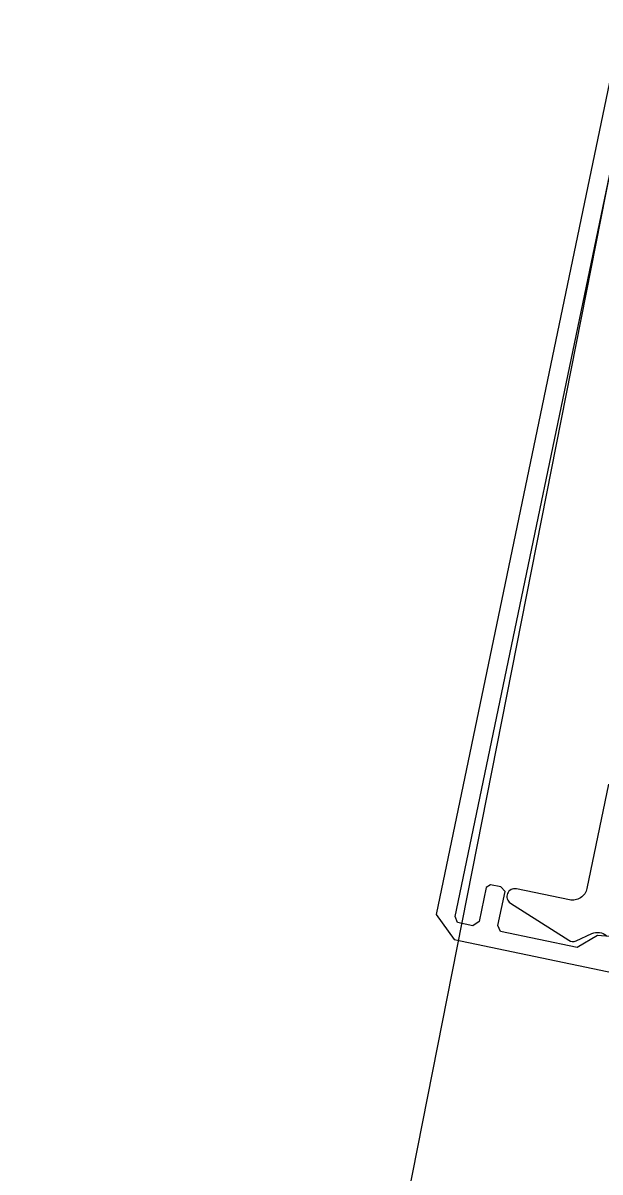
# Model space of a CAD drawing. Header units: millimetres. Extents: x -314343 to 8741575, y 21428 to 162031.
# Drawn here: x -214832.2 to -214792, y 120139.2 to 120219.4 of the extents above; entities that cross this region are included whole.
import ezdxf
from ezdxf import colors
from ezdxf.entities.mleader import LeaderData, LeaderLine
from ezdxf.math import Vec2, Vec3

# ---------------------------------------------------------------- set-up
doc = ezdxf.new("R2010")
doc.units = ezdxf.units.MM
doc.header["$MEASUREMENT"] = 0
doc.layers.get('0').update_dxf_attribs({"color": 250, "lineweight": 9})
for name, color, linetype, lineweight in [('АР_Навесной фасад', 147, 'Continuous', 5), ('АР_Перегородки витражные', 152, 'Continuous', 13), ('АР_Сущ Несущая стена', 216, 'Continuous', 30)]:
    doc.layers.add(name, color=color, linetype=linetype, lineweight=lineweight)
for name, color, linetype in [('ТХ_привязки ЭО', 222, 'Continuous'), ('ТХ_привязки_ВК', 82, 'Continuous'), ('ТХ_привязки_ОВ', 200, 'Continuous')]:
    doc.layers.add(name, color=color, linetype=linetype)
doc.styles.add('Standart Arial', font='arial.ttf', dxfattribs={"width": 0.7, "height": 250})

# ---------------------------------------------------------------- blocks, each defined once
blk = doc.blocks.new('стойка витр.')
at = {"lineweight": 0, "ltscale": 100, "transparency": 33554687}
for points in [[(-91.4479567084054, -1.960141251613095), (-69.79711318280897, -59.05493725829001), (-67.79633972485317, -59.86096016635565), (-55.14222276612418, -55.06240889040782)], [(-58.74284135404741, -53.81994964957266), (-59.49761640312499, -54.23655585793313), (-60.24856024209294, -55.69488708899735), (-65.37859903858043, -57.64024244590109), (-65.73629895772319, -57.38465222291416), (-66.6008891230158, -55.10466719327087), (-67.02936398953898, -55.00637070929224), (-67.71337109521846, -55.26575215648336), (-67.85490698204376, -55.58020167878567), (-66.99031681675115, -57.86018670842168), (-67.20262765098596, -58.33192996972502), (-68.22862381348386, -58.72099664351117), (-68.58632373265573, -58.46540642052423), (-90.15068845250062, -1.598661102303595)]]:
    blk.add_lwpolyline(points, dxfattribs=at)
blk.add_lwpolyline([(-64.53356650879141, -44.90831919242919), (-61.89652362803463, -51.86238660132221, -0.4143260923197836), (-62.49810417322442, -53.19897426147509), (-66.03213605380733, -54.539109906269, 0.8270430078467679), (-65.84594417811604, -55.60071914693981), (-61.02268547978019, -55.59720897083025, 0.2496293600316565), (-60.5639567229955, -55.36182965500484), (-59.91132736596046, -54.3320132763838, -0.2673491356416615), (-58.97583718542592, -53.89078178507043)], format="xyb", dxfattribs=at)
blk = doc.blocks.new('A$Ca602dfc3')
at = {"layer": 'АР_Навесной фасад', "color": 252, "ltscale": 100}
blk.add_line((-635.0150678353384, -5471.469059004201), (-275.8131018475397, -3561.540754720947), dxfattribs=at)
at = {"layer": 'АР_Перегородки витражные', "color": 252, "rotation": 327.9724738192307}
blk.add_blockref('стойка витр.', (-371.4321129837292, -4527.812932075775), dxfattribs=at)
blk = doc.blocks.new('_DotSmall')
at = {"color": 0, "linetype": 'ByBlock', "const_width": 0.5}
blk.add_lwpolyline([(-0.0625, 0, 1), (0.0625, 0, 1)], format="xyb", close=True, dxfattribs=at)

msp = doc.modelspace()

# ---------------------------------------------------------------- linework, layer by layer
at = {"layer": 'АР_Сущ Несущая стена', "color": 252, "lineweight": 18, "ltscale": 100}
msp.add_arc((-206027.0669955889, 118394.7790860279), 9148.859753025108, 94.87234083844325, 175.1978222414782, dxfattribs=at)

# ---------------------------------------------------------------- block references
at = {"color": 252, "ltscale": 100, "rotation": 359.5025506726814}
msp.add_blockref('A$Ca602dfc3', (-214302.0799229122, 124693.8340292937), dxfattribs=at)

# ---------------------------------------------------------------- leaders
at = {"layer": 'ТХ_привязки ЭО'}
ml = msp.add_multileader_mtext('Standard', dxfattribs=at)
ml.set_content('АП на Н-1500 от УЧП Э. по 35кВт 3Ф 380В.\\PКабель питания должен быть пятипроводным с сечением жил не менее 16 мм2, иметь маслостойкую оболочку и должен быть не легче, чем обычный шнур с оболочкой из полихлоропренового или другого эквивалентного синтетического, покрытого эластомерной оболочкой материала (кодовое обозначение 60245 IEC 57).\\PКабель питания в распределительном щите должен быть подключен к трехфазной пятипроводной системе с отдельным нулевым рабочим и защитным проводниками (3/N/PE 400В 50Гц). Кабель питания к пароконвектомату должен быть подключен через дифференциальный автоматический выключатель с номинальным током отключения 80А, реагирующим на ток утечки 30мА. Дифференциальный автоматический выключатель должен обеспечивать гарантированное отключение всех полюсов от сети питания и иметь зазор между контактами не менее 3мм на всех полюсах.\\PЗаземляющий провод пароконвектомата должен быть подключен к системе зазем- ления типа TN-S или TN-C-S по ГОСТ Р 50571.2-94.', color=256, style='Standart Arial')
ml.set_leader_properties()
ml.set_arrow_properties(name='DOTSMALL')
ml.build(insert=Vec2(0, 0))
ml.multileader.update_dxf_attribs({"text_left_attachment_type": 6, "text_right_attachment_type": 6, "dogleg_length": 50, "arrow_head_size": 100})
ctx = ml.context
ctx.base_point, ctx.char_height, ctx.arrow_head_size, ctx.landing_gap_size, ctx.plane_origin = Vec3(-213103.1682112166, 147806.443687807, -171.0743708751597), 200, 100, 0.09, Vec3(-197117.3241324938, 146666.1698223389, -171.0743708751597)
ctx.left_attachment, ctx.right_attachment = 6, 6
notes = []
notes.append((ctx, [(0, (1, 1, 0), (-213153.1682112166, 147806.443687807, -171.0743708751597), (1, 0), 50, [(0, [(-215174.9978094898, 115671.332443364, -171.0743708751597)], 0, [])])]))
ctx.mtext.insert, ctx.mtext.width, ctx.mtext.defined_height, ctx.mtext.flow_direction = Vec3(-213103.0782112165, 148046.443687807, -171.0743708751597), 10255.27475988358, 5617.113889574359, 5
ml = msp.add_multileader_mtext('Standard', dxfattribs=at)
ml.set_content('\\A1;\\pxql,t3;П057_Пароконвектомат 20 уровней\\P35кВт 3Ф 380В\\P{\\A0;Розетка силовая 380В -1шт. на высоте 1500 мм от у.ч.п.,\\Pпредусмотреть ГРИБОК (аварийная кнопка) над розеткой, предусмотреть контактно-штепсельный разъем (не входит в комплект поставки оборудования)}', color=256, style='Standart Arial')
ml.set_leader_properties()
ml.set_arrow_properties(name='DOTSMALL')
ml.build(insert=Vec2(0, 0))
ml.multileader.update_dxf_attribs({"text_left_attachment_type": 6, "text_right_attachment_type": 6, "dogleg_length": 50, "arrow_head_size": 100})
ctx = ml.context
ctx.base_point, ctx.char_height, ctx.arrow_head_size, ctx.landing_gap_size, ctx.plane_origin = Vec3(-212860.7637750318, 143496.8280801744, -171.1068050482477), 200, 100, 0.09, Vec3(-200817.5656147694, 149649.7790082095, -171.1068050482477)
ctx.left_attachment, ctx.right_attachment = 6, 6
notes.append((ctx, [(0, (1, 1, 0), (-212910.7637750318, 143496.8280801744, -171.1068050482477), (1, 0), 50, [(1, [(-214926.5, 115670.5, -171.1068050482477)], 0, [])])]))
ctx.mtext.insert, ctx.mtext.width, ctx.mtext.defined_height, ctx.mtext.flow_direction = Vec3(-212860.6737750318, 143755.6275344718, -171.1068050482477), 6112.898607926749, 5836.583890470031, 5
ml = msp.add_multileader_mtext('Standard', dxfattribs=at)
ml.set_content('\\A1;\\pxql,t3;П237_Плита электрическая 6 конфорок\\P20кВт 3Ф 380В\\PВывод кабеля 380В/3Ф, длина кабеля не менее 2м,\\Pвыпуск кабеля - металлическая\\Pгильза высотой 50 мм, кабель в металлорукаве\\P\\pq*,tz;{\\A0;Подключение изделия к трехфазной электрической сети 3N/РЕ 400В 50Гц осуществлять с помощью пятипроводного многожильного медного кабеля с отдельным нулевым рабочим и защитным проводником. Сечение жил подводящего кабеля питания должно быть не менее  6 мм2 .\\PОболочка подводящего кабеля должна быть выполнена из маслостойкой оболочки, защитными гибкими кабелями не легче обычных шнуров с оболочкой из полихлорпропилена или другой равноценной синтетической оболочкой (код обозначения 60245 IEC57). (Например, кабель ПРМ, КГН и т.п.).\\PНоминальное поперечное сечение проводов, из которых изготовлены питающие шнуры, должно быть не меньше 5х6,0\\Pü надёжно заземлить плиту, подсоединив заземляющий проводник шнура питания к заземляющему зажиму контура заземления цеха. Плиту рекомендуется подключать к системе заземления, соответствующей типу TN-S или TN-C-S по ГОСТ Р 50571.2-94 (МЭК364).}', color=256, style='Standart Arial')
ml.set_leader_properties()
ml.set_arrow_properties(name='DOTSMALL')
ml.build(insert=Vec2(0, 0))
ml.multileader.update_dxf_attribs({"text_left_attachment_type": 6, "text_right_attachment_type": 6, "dogleg_length": 50, "arrow_head_size": 100})
ctx = ml.context
ctx.base_point, ctx.char_height, ctx.arrow_head_size, ctx.landing_gap_size, ctx.plane_origin = Vec3(-238280.7750357937, 137437.7936758974, -0.03243416719416244), 200, 100, 0.09, Vec3(-199602.0201875982, 144386.8747006413, -0.03243416719416244)
ctx.left_attachment, ctx.right_attachment, ctx.text_align_type = 6, 6, 2
notes.append((ctx, [(1, (1, 1, 0), (-227854.0738898183, 137437.7936758974, -0.03243416719416244), (-1, 0), 50, [(1, [(-214293.1955288273, 112560.2614966954, -0.03243416719416244)], 0, [])])]))
ctx.mtext.insert, ctx.mtext.width, ctx.mtext.defined_height, ctx.mtext.alignment, ctx.mtext.flow_direction = Vec3(-227904.1638898182, 137696.5931301948, -0.03243416719416244), 10451.23947532098, 5691.75405338799, 3, 5
at = {"layer": 'ТХ_привязки ЭО', "color": 1}
ml = msp.add_multileader_mtext('Standard', dxfattribs=at)
ml.set_content('\\A1;\\pxql,t3;доп.оборуд-е 0,5кВт 1Ф 220В\\P{\\A0;Розетка 220В - 1 шт. Высота размещения 1200мм от у.ч.п.}', color=1, style='Standart Arial')
ml.set_leader_properties()
ml.set_arrow_properties(name='DOTSMALL')
ml.build(insert=Vec2(0, 0))
ml.multileader.update_dxf_attribs({"text_left_attachment_type": 6, "text_right_attachment_type": 6, "dogleg_length": 50, "arrow_head_size": 100})
ctx = ml.context
ctx.base_point, ctx.char_height, ctx.arrow_head_size, ctx.landing_gap_size, ctx.plane_origin = Vec3(-230956.4513018421, 129557.7645478931, -0.0324341780879234), 200, 100, 0.09, Vec3(-183464.5785405378, 132051.6466550521, -0.0324341780879234)
ctx.left_attachment, ctx.right_attachment, ctx.text_align_type = 6, 6, 2
notes.append((ctx, [(1, (1, 1, 0), (-228254.6751217602, 129557.7645478931, -0.0324341780879234), (-1, 0), 50, [(2, [(-214273.6171261227, 109569.5, -0.0324341780879234)], 0, [])])]))
ctx.mtext.insert, ctx.mtext.width, ctx.mtext.defined_height, ctx.mtext.alignment, ctx.mtext.flow_direction = Vec3(-228304.7651217602, 129816.5640021905, -0.0324341780879234), 3390.717265523446, 5907.595800020553, 3, 5
at = {"layer": 'ТХ_привязки ЭО'}
ml = msp.add_multileader_mtext('Standard', dxfattribs=at)
ml.set_content('\\A1;\\pxql,t3;П037_Весы настольные\\P0,025кВт 1Ф 220В\\P{\\A0;Розетка силовая 220В - 1 шт. Высота размещения 1200мм от у.ч.п.}', color=256, style='Standart Arial')
ml.set_leader_properties()
ml.set_arrow_properties(name='DOTSMALL')
ml.build(insert=Vec2(0, 0))
ml.multileader.update_dxf_attribs({"text_left_attachment_type": 6, "text_right_attachment_type": 6, "dogleg_length": 50, "arrow_head_size": 100})
ctx = ml.context
ctx.base_point, ctx.char_height, ctx.arrow_head_size, ctx.landing_gap_size, ctx.plane_origin = Vec3(-231448.6396959991, 126176.7579445739, -0.0324341780879234), 200, 100, 0.09, Vec3(-201075.8726372306, 143486.3809229941, -0.0324341780879234)
ctx.left_attachment, ctx.right_attachment, ctx.text_align_type = 6, 6, 2
notes.append((ctx, [(1, (1, 1, 0), (-228018.3096277863, 126176.7579445739, -0.0324341780879234), (-1, 0), 50, [(0, [(-214531.1217656115, 109575.9913831862, -0.0324341780879234)], 0, [])])]))
ctx.mtext.insert, ctx.mtext.width, ctx.mtext.defined_height, ctx.mtext.alignment, ctx.mtext.flow_direction = Vec3(-228068.3996277862, 126435.5573988713, -0.0324341780879234), 3390.717265523446, 5907.595800020553, 3, 5
at = {"layer": 'ТХ_привязки_ВК', "lineweight": 20}
ml = msp.add_multileader_mtext('Standard', dxfattribs=at)
ml.set_content('\\pxql,t3;П057_{\\A1;Пароконвектомат 20 уровней\\P\\ptz;}Сливной лоток с гидрозатвором и   трапом со съемной решеткой из нерж.  стали, 300х300 мм, размер ячейки 33х33 мм, разрыв струи. Отвод от трапов выполнить в безраструбных трубах.', color=256, style='Standart Arial')
ml.set_leader_properties()
ml.set_arrow_properties(name='DOTSMALL')
ml.build(insert=Vec2(0, 0))
ml.multileader.update_dxf_attribs({"text_left_attachment_type": 6, "text_right_attachment_type": 6, "dogleg_length": 50, "arrow_head_size": 100})
ctx = ml.context
ctx.base_point, ctx.char_height, ctx.arrow_head_size, ctx.landing_gap_size, ctx.plane_origin = Vec3(-212703.4817593271, 140364.3479734602, -171.0743708801597), 200, 100, 0, Vec3(-193054.6671103955, 114893.552302721, -171.0743708801597)
ctx.left_attachment, ctx.right_attachment = 6, 6
notes.append((ctx, [(1, (1, 1, 0), (-212753.4817593271, 140364.3479734602, -171.0743708801597), (1, 0), 50, [(0, [(-214457.8566012584, 115511.6419890866, -171.0743708801597)], 0, [])])]))
ctx.mtext.insert, ctx.mtext.width, ctx.mtext.flow_direction = Vec3(-212703.4817593271, 140623.1474277576, -171.0743708801597), 6715.275682706852, 5
at = {"layer": 'ТХ_привязки_ОВ'}
ml = msp.add_multileader_mtext('Standard', dxfattribs=at)
ml.set_content('\\A1;\\pxql,t3;П483_Зонт приточно-вытяжной \\Pна Н-2180 Вытяжка 1150 м3/ч, приток - 400 м3/ч\\PПодключить к вытяжке воздуховодом для температуры 120 С. Предусмотреть подведение воздуховодов вытяжной/приточной и вытяжной вентиляции, выполнить подключение зонтов к системе производственной вентиляции. Предусмотреть подвесы/шпильки в местах установки зонта.', color=256, style='Standart Arial')
ml.set_leader_properties()
ml.set_arrow_properties(name='DOTSMALL')
ml.build(insert=Vec2(0, 0))
ml.multileader.update_dxf_attribs({"text_left_attachment_type": 6, "text_right_attachment_type": 6, "dogleg_length": 50, "arrow_head_size": 100})
ctx = ml.context
ctx.base_point, ctx.char_height, ctx.arrow_head_size, ctx.landing_gap_size, ctx.plane_origin = Vec3(-233839.5, 128637), 200, 100, 0.09, Vec3(-199066.3292350713, 145493.6828898162)
ctx.left_attachment, ctx.right_attachment, ctx.text_align_type = 6, 6, 2
notes.append((ctx, [(1, (1, 1, 0), (-228371.7210914052, 128637), (-1, 0), 50, [(1, [(-214535.3528135226, 112794.7957369155)], 0, [])])]))
ctx.mtext.insert, ctx.mtext.width, ctx.mtext.defined_height, ctx.mtext.alignment, ctx.mtext.flow_direction = Vec3(-228421.8110914052, 128895.7994542974), 5557.677613923268, 5836.583890470031, 3, 5
for ctx, leaders in notes:
    for number, flags, end, landing, length, lines in leaders:
        leader = LeaderData()
        leader.index, (leader.has_last_leader_line, leader.has_dogleg_vector, leader.attachment_direction) = number, flags
        leader.last_leader_point, leader.dogleg_vector, leader.dogleg_length = Vec3(end), Vec3(landing), length
        for number, points, colour, breaks in lines:
            line = LeaderLine()
            line.index, line.vertices, line.color, line.breaks = number, Vec3.list(points), colors.encode_raw_color(colour), breaks
            leader.lines.append(line)
        ctx.leaders.append(leader)

doc.saveas('drawing.dxf')
